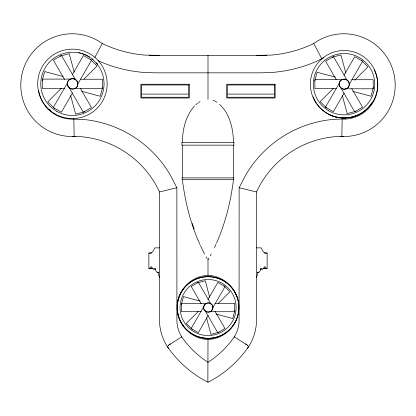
<?xml version="1.0" encoding="UTF-8"?>
<svg xmlns="http://www.w3.org/2000/svg" width="416" height="416" viewBox="0 0 416 416"><rect width="100%" height="100%" fill="white"/><g stroke="black" fill="none" stroke-linecap="round" stroke-linejoin="round"><path stroke-width="0.62" d="M341.843 136.386L342.17 119.002L343.736 119.127A33.972 33.972 0 0 0 376.329 75.301M182.354 142.47C182.525 129.511 185.63 115.757 194.568 105.94M233.501 179.364C231.187 198.416 226.819 217.266 219.856 235.17M42.203 80.595L44.626 71.557L63.138 76.518M102.664 87.23L100.24 96.273L81.723 91.312M181.329 304.637L183.477 296.629L200.127 301.09M234.884 310.513L232.736 318.521L216.086 314.059M314.74 81.032L317.091 72.259L335.28 77.132M373.402 87.469L371.051 96.236L352.856 91.364M219.638 235.763L216.502 243.209M214.464 247.666L215.992 244.322M234.042 337.168L234.255 336.814A30.992 30.992 0 0 0 239.08 321.74L239.127 187.736L245.669 175.152A113.11 113.11 0 0 1 333.128 119.397L342.17 119.002M94.822 57.533L102.284 43.514A119.345 119.345 0 0 0 144.768 55.089L159.515 55.359M208 339.425C224.609 339.264 238.987 324.288 238.867 307.741C239.325 290.961 224.827 275.626 208 275.413C191.173 275.626 176.675 290.961 177.133 307.741C177.013 324.288 191.391 339.264 208 339.425L207.86 382.226A110.11 110.11 0 0 1 168.506 348.223L167.112 346.154A48.324 48.324 0 0 1 159.52 320.138L159.515 191.979A95.732 95.732 0 0 0 81.292 136.698L72.181 136.302L75.218 136.302L72.306 136.536A51.381 51.381 0 0 1 23.275 69.394A51.381 51.381 0 0 1 102.284 43.514M209.03 258.086L207.927 259.787M210.288 255.819L211.229 254.119M67.335 83.169L53.279 107.515L61.386 112.195L72.566 92.83M72.264 74.88L83.444 55.51L91.551 60.19L77.49 84.536M207.964 299.556L217.859 282.417L225.04 286.562L212.909 307.575M339.128 83.528L325.489 107.146L333.351 111.686L344.068 93.127M344.037 75.254L354.754 56.696L362.617 61.235L349.305 84.292M208.218 315.484L198.323 332.623L191.142 328.479L203.59 306.914L204.095 307.206M245.388 343.918L247.822 345.472L234.255 336.814L233.36 338.135A92.758 92.758 0 0 1 208.702 361.837L208 362.274L207.298 361.837A92.758 92.758 0 0 1 182.64 338.135L181.745 336.814A30.992 30.992 0 0 1 176.92 321.74L176.873 187.736L170.331 175.152A113.11 113.11 0 0 0 82.872 119.397L72.264 119.127A33.972 33.972 0 0 1 38.641 90.553M208 381.966L208.14 382.226A110.11 110.11 0 0 0 247.494 348.223L248.908 346.128A48.324 48.324 0 0 0 256.48 320.138L256.485 191.979A95.732 95.732 0 0 1 334.708 136.698L343.819 136.302L340.782 136.302L343.694 136.536A51.381 51.381 0 0 0 392.725 69.394A51.381 51.381 0 0 0 313.716 43.514A119.345 119.345 0 0 1 271.232 55.089L256.485 55.359M247.494 348.223L248.888 346.154M256.391 277.514A17.612 10.301 -90 0 1 257.067 275.662L257.468 274.81A1.648 0.962 -90 0 1 257.514 272.631A1.648 0.962 -90 0 1 258.788 272.449L260.364 270.603A1.633 0.957 -90 0 1 260.827 268.429A1.633 0.957 -90 0 1 262.096 269.22L263.957 268.476A1.633 0.957 -90 0 1 264.852 266.739A1.633 0.957 -90 0 1 265.866 268.268L267.134 268.486L267.134 253.027A9.173 5.366 -90 0 1 261.305 247.868L256.443 247.868M61.381 88.265L47.824 101.816L54.444 108.436M83.938 79.113L97.037 66.009L91.369 60.341M333.512 88.301L320.195 101.618L326.617 108.04M354.624 80.194L367.942 66.877L361.52 60.46M198.5 311.241L186.311 323.43L192.171 329.295M218.161 303.456L229.902 291.715L224.037 285.854M195.811 104.733L197.517 103.236M198.474 102.534L200.054 101.546M98.114 60.7L99.83 61.49A136.703 136.703 0 0 0 143.369 72.389L154.632 72.831L261.368 72.831L272.631 72.389A136.703 136.703 0 0 0 316.17 61.49L324.08 57.522M205.816 310.825L205.317 311.111C200.606 307.512 206.716 299.998 211.172 303.93C215.966 307.471 209.815 315.063 205.358 311.111L217.766 332.675L224.947 328.531L215.051 311.392M70.491 79.087C64.23 81.546 68.718 91.624 74.734 88.618C80.995 86.159 76.508 76.081 70.491 79.087L42.354 79.113L42.354 88.473L64.719 88.473M342.186 79.565C336.112 81.952 340.465 91.728 346.304 88.816C352.378 86.429 348.026 76.648 342.186 79.565L314.891 79.591L314.891 88.67L336.32 88.67M60.19 56.077L69.233 53.654L74.194 72.166M84.672 111.753L75.634 114.176L70.673 95.659M332.192 57.242L340.964 54.891L345.836 73.081M355.945 111.259L347.178 113.61L342.3 95.42M197.262 282.916L205.27 280.769L209.732 297.419M218.951 332.233L210.943 334.376L206.482 317.725M159.515 191.979L176.873 187.736M159.557 247.868L154.695 247.868A9.173 5.366 90 0 1 148.866 253.027L148.866 268.486L152.563 268.268M149.344 55.359L266.656 55.359M80.751 79.232L102.471 79.232L102.471 88.592L74.36 88.592M351.785 79.711L373.214 79.711L373.214 88.79L345.94 88.79L345.94 88.156M142.184 94.089L187.98 94.089M228.02 94.089L273.816 94.089M148.866 253.027L151.902 253.027M264.098 253.027L267.134 253.027M263.437 268.268L265.866 268.268M148.866 268.486L152.511 268.486M263.489 268.486L267.134 268.486M150.134 268.268A1.633 0.957 -90 0 1 151.148 266.739A1.633 0.957 -90 0 1 152.043 268.476L153.904 269.22L155.724 269.22M260.276 269.22L262.096 269.22M153.904 269.22A1.633 0.957 -90 0 1 155.173 268.429A1.633 0.957 -90 0 1 155.636 270.603L157.212 272.449L158.428 272.449M257.572 272.449L258.788 272.449M206.367 303.321L181.464 303.321L181.464 311.61L201.261 311.61M214.921 303.43L234.718 303.43L234.718 311.719L209.815 311.719M239.127 187.736L256.485 191.979M213.096 100.225L214.193 100.662M214.744 100.885L216.85 102.206M219.612 104.359C229.913 113.984 233.277 128.835 233.501 142.47M90.418 59.394L91.005 59.977M167.112 346.154L168.506 348.223M181.958 337.168L181.745 336.814L168.178 345.472L170.612 343.918M347.09 80.257L333.455 56.633L325.593 61.173L336.305 79.737M351.801 88.644L362.518 107.203L354.65 111.748L341.016 88.124M210.865 303.93L198.416 282.365L191.235 286.51L201.131 303.649M75.546 79.799L61.49 55.453L53.383 60.133L64.563 79.498M80.262 88.208L91.447 107.578L83.34 112.258L69.285 87.911M206.19 256.953L207.137 258.653M313.716 43.514L321.885 58.864M204.62 254.119L200.366 245.435M199.857 244.322C190.57 223.792 185.078 201.687 182.354 179.364M192.296 223.444L194.126 228.909M73.83 119.002L74.157 136.386M233.501 145.148L233.501 177.876M208 55.359L208 99.299M208 259.48L208 275.413M182.354 145.148L182.354 177.876M236.865 318.781A30.904 30.904 0 0 1 236.153 320.46M235.622 321.547A30.904 30.904 0 0 1 178.896 317.642M178.703 317.07A30.904 30.904 0 0 1 177.57 312.354M177.403 311.152A30.904 30.904 0 0 1 177.216 308.729M177.216 306.311A30.904 30.904 0 0 1 177.481 303.285M177.668 302.089A30.904 30.904 0 0 1 236.402 295.136M236.865 296.26A30.904 30.904 0 0 1 237.286 297.398M238.274 300.898A30.904 30.904 0 0 1 238.508 302.089M238.701 303.285A30.904 30.904 0 0 1 238.841 304.491M358.894 114.613A33.847 33.847 0 0 1 348.182 117.785M345.821 117.993A33.847 33.847 0 0 1 341.692 117.957M339.924 117.785A33.847 33.847 0 0 1 334.724 116.724M333.596 116.381A33.847 33.847 0 0 1 331.926 115.788M330.829 115.346A33.847 33.847 0 0 1 329.212 114.613M50.716 110.354A33.093 33.093 0 0 1 49.733 109.496M78.744 52.588A33.093 33.093 0 0 1 80.642 53.045M81.89 53.409A33.093 33.093 0 0 1 86.705 55.349M87.282 55.645A33.093 33.093 0 0 1 89.539 56.94M92.201 58.796A33.093 33.093 0 0 1 93.215 59.613M96.491 62.759A33.093 33.093 0 0 1 97.76 64.246M157.212 272.449A1.648 0.962 -90 0 1 158.486 272.631A1.648 0.962 -90 0 1 158.532 274.81L158.933 275.662A17.612 10.301 -90 0 1 159.609 277.514M152.454 268.154A2.194 1.778 -90 0 1 151.351 268.154M152.599 268.232A2.194 1.778 -90 0 1 151.772 268.154M374.124 69.805A33.972 33.972 0 0 1 376.152 74.734M372.424 101.988A33.093 33.093 0 0 1 313.102 96.746M264.649 268.154A2.194 1.778 -90 0 1 263.546 268.154M264.228 268.154A2.194 1.778 -90 0 1 263.401 268.232M67.46 83.039C66.113 89.627 77.007 91.354 77.766 84.672C79.113 78.078 68.214 76.352 67.46 83.039M203.7 306.8C202.509 312.634 212.16 314.163 212.831 308.246C214.022 302.406 204.37 300.877 203.7 306.8M339.243 83.398C337.938 89.794 348.509 91.468 349.242 84.984C350.548 78.588 339.981 76.913 339.243 83.398M189.306 84.23L140.858 84.23L140.858 98.01L189.306 98.01L189.306 84.23M275.142 84.23L226.694 84.23L226.694 98.01L275.142 98.01L275.142 84.23M188.547 84.989L141.617 84.989L141.617 97.25L188.547 97.25L188.547 84.989M274.383 84.989L227.453 84.989L227.453 97.25L274.383 97.25L274.383 84.989M233.922 142.47L181.927 142.47L181.927 145.148L233.922 145.148L233.922 142.47M233.771 177.876L182.078 177.876L182.078 179.364L233.771 179.364L233.771 177.876M194.085 331.776A28.007 28.007 0 0 0 236.101 307.523A28.007 28.007 0 0 0 194.085 283.265A28.007 28.007 0 0 0 194.085 331.776M192.712 334.157A30.758 30.758 0 0 0 238.846 307.523A30.758 30.758 0 0 0 192.712 280.883A30.758 30.758 0 0 0 192.712 334.157M328.713 110.76A30.68 30.68 0 0 0 374.733 84.188A30.68 30.68 0 0 0 328.713 57.621A30.68 30.68 0 0 0 328.713 110.76M322.852 110.37A33.691 33.691 0 0 0 377.328 89.461A33.691 33.691 0 0 0 331.978 52.738A33.691 33.691 0 0 0 322.852 110.37M56.602 111.238A31.621 31.621 0 0 0 104.036 83.855A31.621 31.621 0 0 0 56.602 56.467A31.621 31.621 0 0 0 56.602 111.238M55.052 113.927A34.726 34.726 0 0 0 107.141 83.855A34.726 34.726 0 0 0 55.052 53.784A34.726 34.726 0 0 0 55.052 113.927"/></g></svg>
